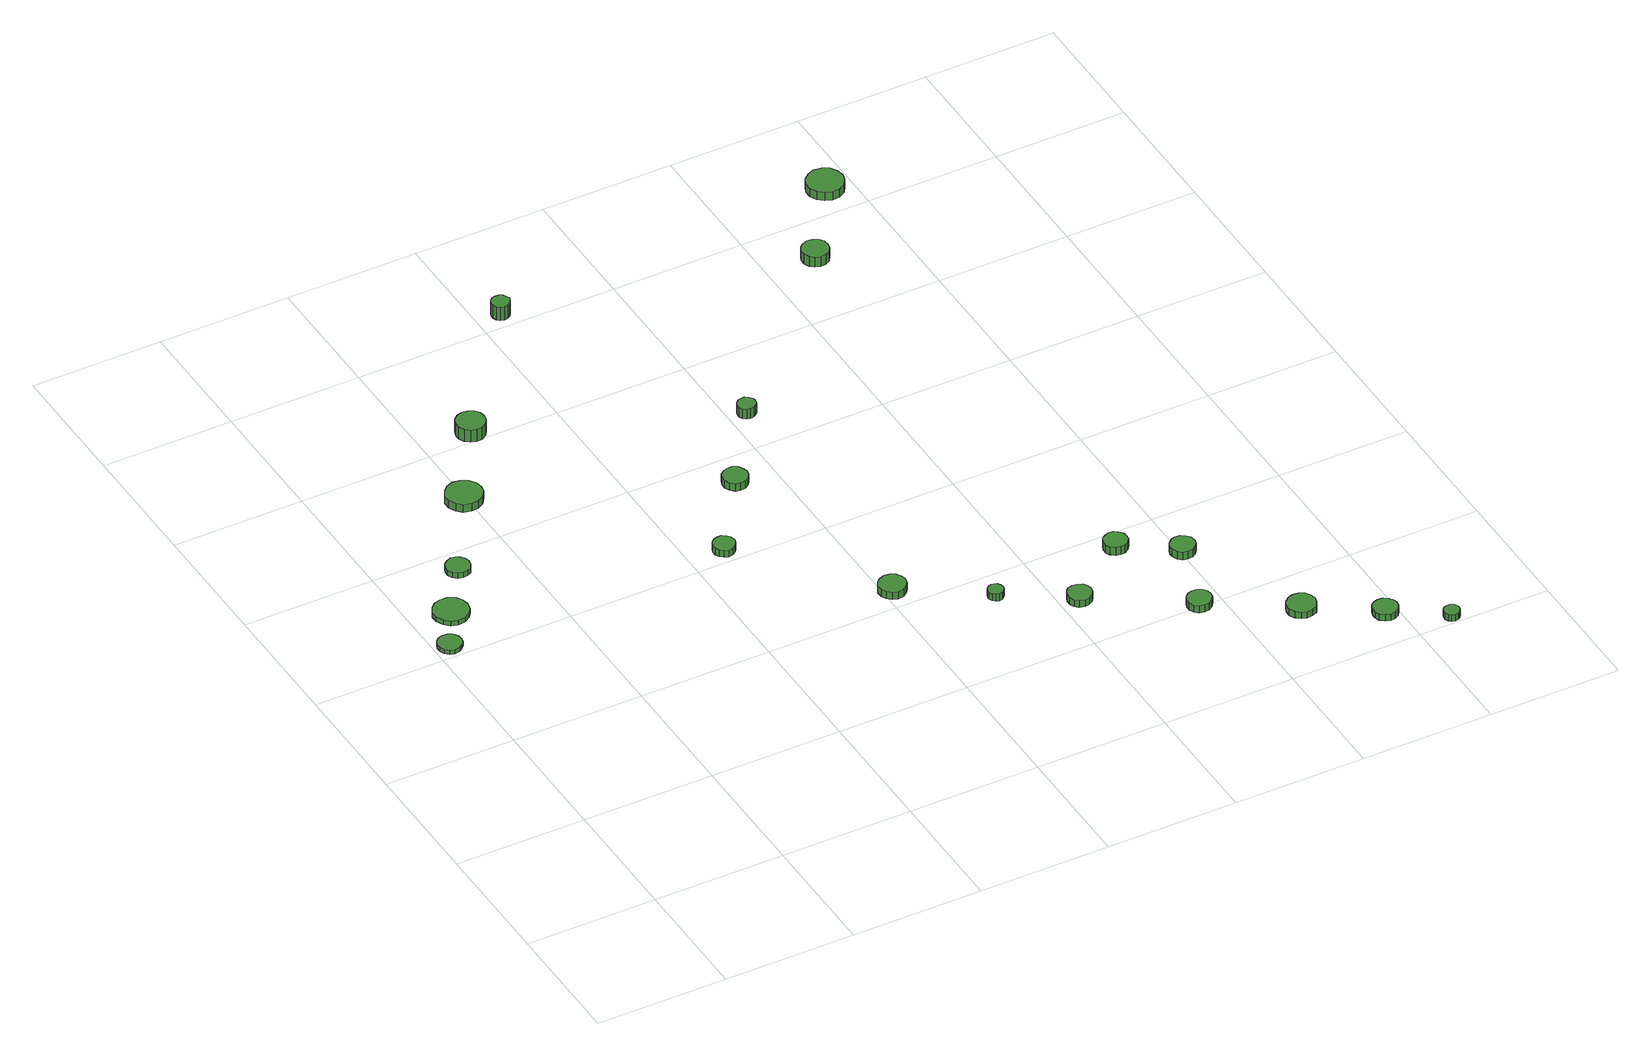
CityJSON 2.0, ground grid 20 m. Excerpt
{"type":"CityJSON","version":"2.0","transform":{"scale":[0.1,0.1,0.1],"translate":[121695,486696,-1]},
"CityObjects":{
"tree1":{"type":"SolitaryVegetationObject","attributes":{"function":"something"},"geometry":[{"type":"MultiSurface","lod":"1","boundaries":[[[0,1,2,3,4,5,6,7,8,9,10,11,12,13,14]],[[15,16,17,18,19,20,21,22,23,24,25,26,27,28,29]],[[0,29,28,1]],[[1,28,27,2]],[[2,27,26,3]],[[3,26,25,4]],[[4,25,24,5]],[[5,24,23,6]],[[6,23,22,7]],[[7,22,21,8]],[[8,21,20,9]],[[9,20,19,10]],[[10,19,18,11]],[[11,18,17,12]],[[12,17,16,13]],[[13,16,15,14]],[[14,15,29,0]]]}]},
"tree2":{"type":"SolitaryVegetationObject","attributes":{"function":"something"},"geometry":[{"type":"MultiSurface","lod":"1","boundaries":[[[30,31,32,33,34,35,36,37,38,39,40,41,42,43,44]],[[45,46,47,48,49,50,51,52,53,54,55,56,57,58,59]],[[30,59,58,31]],[[31,58,57,32]],[[32,57,56,33]],[[33,56,55,34]],[[34,55,54,35]],[[35,54,53,36]],[[36,53,52,37]],[[37,52,51,38]],[[38,51,50,39]],[[39,50,49,40]],[[40,49,48,41]],[[41,48,47,42]],[[42,47,46,43]],[[43,46,45,44]],[[44,45,59,30]]]}]},
"tree3":{"type":"SolitaryVegetationObject","attributes":{"function":"something"},"geometry":[{"type":"MultiSurface","lod":"1","boundaries":[[[60,61,62,63,64,65,66,67,68,69,70,71,72,73,74]],[[75,76,77,78,79,80,81,82,83,84,85,86,87,88,89]],[[60,89,88,61]],[[61,88,87,62]],[[62,87,86,63]],[[63,86,85,64]],[[64,85,84,65]],[[65,84,83,66]],[[66,83,82,67]],[[67,82,81,68]],[[68,81,80,69]],[[69,80,79,70]],[[70,79,78,71]],[[71,78,77,72]],[[72,77,76,73]],[[73,76,75,74]],[[74,75,89,60]]]}]},
"tree4":{"type":"SolitaryVegetationObject","attributes":{"function":"something"},"geometry":[{"type":"MultiSurface","lod":"1","boundaries":[[[90,91,92,93,94,95,96,97,98,99,100,101,102,103,104]],[[105,106,107,108,109,110,111,112,113,114,115,116,117,118,119]],[[90,119,118,91]],[[91,118,117,92]],[[92,117,116,93]],[[93,116,115,94]],[[94,115,114,95]],[[95,114,113,96]],[[96,113,112,97]],[[97,112,111,98]],[[98,111,110,99]],[[99,110,109,100]],[[100,109,108,101]],[[101,108,107,102]],[[102,107,106,103]],[[103,106,105,104]],[[104,105,119,90]]]}]},
"tree5":{"type":"SolitaryVegetationObject","attributes":{"function":"something"},"geometry":[{"type":"MultiSurface","lod":"1","boundaries":[[[120,121,122,123,124,125,126,127,128,129,130,131,132,133,134]],[[135,136,137,138,139,140,141,142,143,144,145,146,147,148,149]],[[120,149,148,121]],[[121,148,147,122]],[[122,147,146,123]],[[123,146,145,124]],[[124,145,144,125]],[[125,144,143,126]],[[126,143,142,127]],[[127,142,141,128]],[[128,141,140,129]],[[129,140,139,130]],[[130,139,138,131]],[[131,138,137,132]],[[132,137,136,133]],[[133,136,135,134]],[[134,135,149,120]]]}]},
"tree6":{"type":"SolitaryVegetationObject","attributes":{"function":"something"},"geometry":[{"type":"MultiSurface","lod":"1","boundaries":[[[150,151,152,153,154,155,156,157,158,159,160,161,162,163,164]],[[165,166,167,168,169,170,171,172,173,174,175,176,177,178,179]],[[150,179,178,151]],[[151,178,177,152]],[[152,177,176,153]],[[153,176,175,154]],[[154,175,174,155]],[[155,174,173,156]],[[156,173,172,157]],[[157,172,171,158]],[[158,171,170,159]],[[159,170,169,160]],[[160,169,168,161]],[[161,168,167,162]],[[162,167,166,163]],[[163,166,165,164]],[[164,165,179,150]]]}]},
"tree7":{"type":"SolitaryVegetationObject","attributes":{"function":"something"},"geometry":[{"type":"MultiSurface","lod":"1","boundaries":[[[180,181,182,183,184,185,186,187,188,189,190,191,192,193,194]],[[195,196,197,198,199,200,201,202,203,204,205,206,207,208,209]],[[180,209,208,181]],[[181,208,207,182]],[[182,207,206,183]],[[183,206,205,184]],[[184,205,204,185]],[[185,204,203,186]],[[186,203,202,187]],[[187,202,201,188]],[[188,201,200,189]],[[189,200,199,190]],[[190,199,198,191]],[[191,198,197,192]],[[192,197,196,193]],[[193,196,195,194]],[[194,195,209,180]]]}]},
"tree8":{"type":"SolitaryVegetationObject","attributes":{"function":"something"},"geometry":[{"type":"MultiSurface","lod":"1","boundaries":[[[210,211,212,213,214,215,216,217,218,219,220,221,222,223,224]],[[225,226,227,228,229,230,231,232,233,234,235,236,237,238,239]],[[210,239,238,211]],[[211,238,237,212]],[[212,237,236,213]],[[213,236,235,214]],[[214,235,234,215]],[[215,234,233,216]],[[216,233,232,217]],[[217,232,231,218]],[[218,231,230,219]],[[219,230,229,220]],[[220,229,228,221]],[[221,228,227,222]],[[222,227,226,223]],[[223,226,225,224]],[[224,225,239,210]]]}]},
"tree9":{"type":"SolitaryVegetationObject","attributes":{"function":"something"},"geometry":[{"type":"MultiSurface","lod":"1","boundaries":[[[240,241,242,243,244,245,246,247,248,249,250,251,252,253,254]],[[255,256,257,258,259,260,261,262,263,264,265,266,267,268,269]],[[240,269,268,241]],[[241,268,267,242]],[[242,267,266,243]],[[243,266,265,244]],[[244,265,264,245]],[[245,264,263,246]],[[246,263,262,247]],[[247,262,261,248]],[[248,261,260,249]],[[249,260,259,250]],[[250,259,258,251]],[[251,258,257,252]],[[252,257,256,253]],[[253,256,255,254]],[[254,255,269,240]]]}]},
"tree10":{"type":"SolitaryVegetationObject","attributes":{"function":"something"},"geometry":[{"type":"MultiSurface","lod":"1","boundaries":[[[270,271,272,273,274,275,276,277,278,279,280,281,282,283,284]],[[285,286,287,288,289,290,291,292,293,294,295,296,297,298,299]],[[270,299,298,271]],[[271,298,297,272]],[[272,297,296,273]],[[273,296,295,274]],[[274,295,294,275]],[[275,294,293,276]],[[276,293,292,277]],[[277,292,291,278]],[[278,291,290,279]],[[279,290,289,280]],[[280,289,288,281]],[[281,288,287,282]],[[282,287,286,283]],[[283,286,285,284]],[[284,285,299,270]]]}]},
"tree11":{"type":"SolitaryVegetationObject","attributes":{"function":"something"},"geometry":[{"type":"MultiSurface","lod":"1","boundaries":[[[300,301,302,303,304,305,306,307,308,309,310,311,312,313,314]],[[315,316,317,318,319,320,321,322,323,324,325,326,327,328,329]],[[300,329,328,301]],[[301,328,327,302]],[[302,327,326,303]],[[303,326,325,304]],[[304,325,324,305]],[[305,324,323,306]],[[306,323,322,307]],[[307,322,321,308]],[[308,321,320,309]],[[309,320,319,310]],[[310,319,318,311]],[[311,318,317,312]],[[312,317,316,313]],[[313,316,315,314]],[[314,315,329,300]]]}]},
"tree12":{"type":"SolitaryVegetationObject","attributes":{"function":"something"},"geometry":[{"type":"MultiSurface","lod":"1","boundaries":[[[330,331,332,333,334,335,336,337,338,339,340,341,342,343,344]],[[345,346,347,348,349,350,351,352,353,354,355,356,357,358,359]],[[330,359,358,331]],[[331,358,357,332]],[[332,357,356,333]],[[333,356,355,334]],[[334,355,354,335]],[[335,354,353,336]],[[336,353,352,337]],[[337,352,351,338]],[[338,351,350,339]],[[339,350,349,340]],[[340,349,348,341]],[[341,348,347,342]],[[342,347,346,343]],[[343,346,345,344]],[[344,345,359,330]]]}]},
"tree13":{"type":"SolitaryVegetationObject","attributes":{"function":"something"},"geometry":[{"type":"MultiSurface","lod":"1","boundaries":[[[360,361,362,363,364,365,366,367,368,369,370,371,372,373,374]],[[375,376,377,378,379,380,381,382,383,384,385,386,387,388,389]],[[360,389,388,361]],[[361,388,387,362]],[[362,387,386,363]],[[363,386,385,364]],[[364,385,384,365]],[[365,384,383,366]],[[366,383,382,367]],[[367,382,381,368]],[[368,381,380,369]],[[369,380,379,370]],[[370,379,378,371]],[[371,378,377,372]],[[372,377,376,373]],[[373,376,375,374]],[[374,375,389,360]]]}]},
"tree14":{"type":"SolitaryVegetationObject","attributes":{"function":"something"},"geometry":[{"type":"MultiSurface","lod":"1","boundaries":[[[390,391,392,393,394,395,396,397,398,399,400,401,402,403,404]],[[405,406,407,408,409,410,411,412,413,414,415,416,417,418,419]],[[390,419,418,391]],[[391,418,417,392]],[[392,417,416,393]],[[393,416,415,394]],[[394,415,414,395]],[[395,414,413,396]],[[396,413,412,397]],[[397,412,411,398]],[[398,411,410,399]],[[399,410,409,400]],[[400,409,408,401]],[[401,408,407,402]],[[402,407,406,403]],[[403,406,405,404]],[[404,405,419,390]]]}]},
"tree15":{"type":"SolitaryVegetationObject","attributes":{"function":"something"},"geometry":[{"type":"MultiSurface","lod":"1","boundaries":[[[420,421,422,423,424,425,426,427,428,429,430,431,432,433,434]],[[435,436,437,438,439,440,441,442,443,444,445,446,447,448,449]],[[420,449,448,421]],[[421,448,447,422]],[[422,447,446,423]],[[423,446,445,424]],[[424,445,444,425]],[[425,444,443,426]],[[426,443,442,427]],[[427,442,441,428]],[[428,441,440,429]],[[429,440,439,430]],[[430,439,438,431]],[[431,438,437,432]],[[432,437,436,433]],[[433,436,435,434]],[[434,435,449,420]]]}]},
"tree16":{"type":"SolitaryVegetationObject","attributes":{"function":"something"},"geometry":[{"type":"MultiSurface","lod":"1","boundaries":[[[450,451,452,453,454,455,456,457,458,459,460,461,462,463,464]],[[465,466,467,468,469,470,471,472,473,474,475,476,477,478,479]],[[450,479,478,451]],[[451,478,477,452]],[[452,477,476,453]],[[453,476,475,454]],[[454,475,474,455]],[[455,474,473,456]],[[456,473,472,457]],[[457,472,471,458]],[[458,471,470,459]],[[459,470,469,460]],[[460,469,468,461]],[[461,468,467,462]],[[462,467,466,463]],[[463,466,465,464]],[[464,465,479,450]]]}]},
"tree17":{"type":"SolitaryVegetationObject","attributes":{"function":"something"},"geometry":[{"type":"MultiSurface","lod":"1","boundaries":[[[480,481,482,483,484,485,486,487,488,489,490,491,492,493,494]],[[495,496,497,498,499,500,501,502,503,504,505,506,507,508,509]],[[480,509,508,481]],[[481,508,507,482]],[[482,507,506,483]],[[483,506,505,484]],[[484,505,504,485]],[[485,504,503,486]],[[486,503,502,487]],[[487,502,501,488]],[[488,501,500,489]],[[489,500,499,490]],[[490,499,498,491]],[[491,498,497,492]],[[492,497,496,493]],[[493,496,495,494]],[[494,495,509,480]]]}]},
"tree18":{"type":"SolitaryVegetationObject","attributes":{"function":"something"},"geometry":[{"type":"MultiSurface","lod":"1","boundaries":[[[510,511,512,513,514,515,516,517,518,519,520,521,522,523,524]],[[525,526,527,528,529,530,531,532,533,534,535,536,537,538,539]],[[510,539,538,511]],[[511,538,537,512]],[[512,537,536,513]],[[513,536,535,514]],[[514,535,534,515]],[[515,534,533,516]],[[516,533,532,517]],[[517,532,531,518]],[[518,531,530,519]],[[519,530,529,520]],[[520,529,528,521]],[[521,528,527,522]],[[522,527,526,523]],[[523,526,525,524]],[[524,525,539,510]]]}]},
"tree19":{"type":"SolitaryVegetationObject","attributes":{"function":"something"},"geometry":[{"type":"MultiSurface","lod":"1","boundaries":[[[540,541,542,543,544,545,546,547,548,549,550,551,552,553,554]],[[555,556,557,558,559,560,561,562,563,564,565,566,567,568,569]],[[540,569,568,541]],[[541,568,567,542]],[[542,567,566,543]],[[543,566,565,544]],[[544,565,564,545]],[[545,564,563,546]],[[546,563,562,547]],[[547,562,561,548]],[[548,561,560,549]],[[549,560,559,550]],[[550,559,558,551]],[[551,558,557,552]],[[552,557,556,553]],[[553,556,555,554]],[[554,555,569,540]]]}]},
"tree20":{"type":"SolitaryVegetationObject","attributes":{"function":"something"},"geometry":[{"type":"MultiSurface","lod":"1","boundaries":[[[570,571,572,573,574,575,576,577,578,579,580,581,582,583,584]],[[585,586,587,588,589,590,591,592,593,594,595,596,597,598,599]],[[570,599,598,571]],[[571,598,597,572]],[[572,597,596,573]],[[573,596,595,574]],[[574,595,594,575]],[[575,594,593,576]],[[576,593,592,577]],[[577,592,591,578]],[[578,591,590,579]],[[579,590,589,580]],[[580,589,588,581]],[[581,588,587,582]],[[582,587,586,583]],[[583,586,585,584]],[[584,585,599,570]]]}]}
},
"vertices":[
[41,622,15],[40,629,15],[35,636,15],[29,639,15],[21,640,15],[14,638,15],[9,633,15],[6,626,15],[6,618,15],[9,612,15],[14,606,15],[21,604,15],[29,605,15],[35,609,15],[40,615,15],[40,615,8],[35,609,8],[29,605,8],[21,604,8],[14,606,8],[9,612,8],[6,618,8],[6,626,8],[9,633,8],[14,638,8],[21,640,8],[29,639,8],[35,636,8],[40,629,8],[41,622,8],
[85,683,16],[83,694,16],[77,703,16],[67,708,16],[56,709,16],[46,706,16],[38,699,16],[33,689,16],[33,678,16],[38,668,16],[46,660,16],[56,657,16],[67,658,16],[77,664,16],[83,672,16],[83,672,8],[77,664,8],[67,658,8],[56,657,8],[46,660,8],[38,668,8],[33,678,8],[33,689,8],[38,699,8],[46,706,8],[56,709,8],[67,708,8],[77,703,8],[83,694,8],[85,683,8],
[132,763,17],[130,770,17],[126,776,17],[120,780,17],[112,781,17],[105,778,17],[99,773,17],[96,767,17],[96,759,17],[99,752,17],[105,747,17],[112,745,17],[120,746,17],[126,749,17],[130,755,17],[130,755,8],[126,749,8],[120,746,8],[112,745,8],[105,747,8],[99,752,8],[96,759,8],[96,767,8],[99,773,8],[105,778,8],[112,781,8],[120,780,8],[126,776,8],[130,770,8],[132,763,8],
[223,894,21],[221,905,21],[214,914,21],[204,919,21],[193,921,21],[182,917,21],[174,909,21],[169,899,21],[169,888,21],[174,878,21],[182,870,21],[193,867,21],[204,868,21],[214,873,21],[221,883,21],[221,883,8],[214,873,8],[204,868,8],[193,867,8],[182,870,8],[174,878,8],[169,888,8],[169,899,8],[174,909,8],[182,917,8],[193,921,8],[204,919,8],[214,914,8],[221,905,8],[223,894,8],
[298,1020,28],[296,1029,28],[291,1036,28],[283,1040,28],[274,1041,28],[266,1039,28],[259,1033,28],[255,1024,28],[255,1015,28],[259,1007,28],[266,1001,28],[274,998,28],[283,999,28],[291,1004,28],[296,1011,28],[296,1011,7],[291,1004,7],[283,999,7],[274,998,7],[266,1001,7],[259,1007,7],[255,1015,7],[255,1024,7],[259,1033,7],[266,1039,7],[274,1041,7],[283,1040,7],[291,1036,7],[296,1029,7],[298,1020,7],
[472,626,19],[470,633,19],[466,638,19],[460,642,19],[453,642,19],[447,640,19],[442,636,19],[439,629,19],[439,622,19],[442,616,19],[447,612,19],[453,609,19],[460,610,19],[466,614,19],[470,619,19],[470,619,7],[466,614,7],[460,610,7],[453,609,7],[447,612,7],[442,616,7],[439,622,7],[439,629,7],[442,636,7],[447,640,7],[453,642,7],[460,642,7],[466,638,7],[470,633,7],[472,626,7],
[635,437,19],[633,445,19],[628,452,19],[621,456,19],[612,457,19],[604,454,19],[598,449,19],[594,441,19],[594,432,19],[598,425,19],[604,419,19],[612,416,19],[621,417,19],[628,422,19],[633,428,19],[633,428,7],[628,422,7],[621,417,7],[612,416,7],[604,419,7],[598,425,7],[594,432,7],[594,441,7],[598,449,7],[604,454,7],[612,457,7],[621,456,7],[628,452,7],[633,445,7],[635,437,7],
[559,748,20],[557,755,20],[553,762,20],[546,766,20],[538,766,20],[531,764,20],[525,759,20],[522,752,20],[522,744,20],[525,737,20],[531,731,20],[538,729,20],[546,730,20],[553,734,20],[557,740,20],[557,740,7],[553,734,7],[546,730,7],[538,729,7],[531,731,7],[525,737,7],[522,744,7],[522,752,7],[525,759,7],[531,764,7],[538,766,7],[546,766,7],[553,762,7],[557,755,7],[559,748,7],
[452,1227,30],[450,1232,30],[447,1237,30],[442,1240,30],[437,1240,30],[431,1239,30],[427,1235,30],[425,1230,30],[425,1224,30],[427,1219,30],[431,1215,30],[437,1213,30],[442,1214,30],[447,1217,30],[450,1221,30],[450,1221,7],[447,1217,7],[442,1214,7],[437,1213,7],[431,1215,7],[427,1219,7],[425,1224,7],[425,1230,7],[427,1235,7],[431,1239,7],[437,1240,7],[442,1240,7],[447,1237,7],[450,1232,7],[452,1227,7],
[744,357,19],[743,362,19],[740,366,19],[736,368,19],[731,369,19],[727,367,19],[723,364,19],[721,359,19],[721,355,19],[723,350,19],[727,347,19],[731,345,19],[736,346,19],[740,348,19],[743,352,19],[743,352,7],[740,348,7],[736,346,7],[731,345,7],[727,347,7],[723,350,7],[721,355,7],[721,359,7],[723,364,7],[727,367,7],[731,369,7],[736,368,7],[740,366,7],[743,362,7],[744,357,7],
[642,874,24],[641,879,24],[637,884,24],[632,887,24],[627,887,24],[622,886,24],[617,882,24],[615,877,24],[615,871,24],[617,866,24],[622,862,24],[627,861,24],[632,861,24],[637,864,24],[641,868,24],[641,868,7],[637,864,7],[632,861,7],[627,861,7],[622,862,7],[617,866,7],[615,871,7],[615,877,7],[617,882,7],[622,886,7],[627,887,7],[632,887,7],[637,884,7],[641,879,7],[642,874,7],
[848,295,19],[846,303,19],[842,309,19],[835,312,19],[828,313,19],[820,311,19],[815,306,19],[812,299,19],[812,291,19],[815,284,19],[820,279,19],[828,277,19],[835,278,19],[842,282,19],[846,288,19],[846,288,7],[842,282,7],[835,278,7],[828,277,7],[820,279,7],[815,284,7],[812,291,7],[812,299,7],[815,306,7],[820,311,7],[828,313,7],[835,312,7],[842,309,7],[846,303,7],[848,295,7],
[985,204,20],[984,211,20],[979,218,20],[973,221,20],[965,222,20],[958,220,20],[952,215,20],[949,208,20],[949,200,20],[952,193,20],[958,188,20],[965,186,20],[973,187,20],[979,191,20],[984,197,20],[984,197,8],[979,191,8],[973,187,8],[965,186,8],[958,188,8],[952,193,8],[949,200,8],[949,208,8],[952,215,8],[958,220,8],[965,222,8],[973,221,8],[979,218,8],[984,211,8],[985,204,8],
[945,370,21],[944,377,21],[939,383,21],[933,387,21],[926,388,21],[919,385,21],[913,381,21],[910,374,21],[910,366,21],[913,360,21],[919,355,21],[926,353,21],[933,353,21],[939,357,21],[944,363,21],[944,363,7],[939,357,7],[933,353,7],[926,353,7],[919,355,7],[913,360,7],[910,366,7],[910,374,7],[913,381,7],[919,385,7],[926,388,7],[933,387,7],[939,383,7],[944,377,7],[945,370,7],
[1023,318,20],[1021,326,20],[1016,332,20],[1010,336,20],[1002,337,20],[995,335,20],[989,329,20],[986,322,20],[986,315,20],[989,307,20],[995,302,20],[1002,300,20],[1010,301,20],[1016,305,20],[1021,311,20],[1021,311,7],[1016,305,7],[1010,301,7],[1002,300,7],[995,302,7],[989,307,7],[986,315,7],[986,322,7],[989,329,7],[995,335,7],[1002,337,7],[1010,336,7],[1016,332,7],[1021,326,7],[1023,318,7],
[1106,128,19],[1104,136,19],[1099,144,19],[1091,148,19],[1082,149,19],[1074,146,19],[1067,140,19],[1063,132,19],[1063,123,19],[1067,115,19],[1074,109,19],[1082,106,19],[1091,107,19],[1099,111,19],[1104,119,19],[1104,119,8],[1099,111,8],[1091,107,8],[1082,106,8],[1074,109,8],[1067,115,8],[1063,123,8],[1063,132,8],[1067,140,8],[1074,146,8],[1082,149,8],[1091,148,8],[1099,144,8],[1104,136,8],[1106,128,8],
[1200,65,19],[1198,72,19],[1194,78,19],[1187,82,19],[1179,83,19],[1172,81,19],[1166,76,19],[1163,68,19],[1163,61,19],[1166,54,19],[1172,49,19],[1179,46,19],[1187,47,19],[1194,51,19],[1198,57,19],[1198,57,8],[1194,51,8],[1187,47,8],[1179,46,8],[1172,49,8],[1166,54,8],[1163,61,8],[1163,68,8],[1166,76,8],[1172,81,8],[1179,83,8],[1187,82,8],[1194,78,8],[1198,72,8],[1200,65,8],
[895,1126,24],[894,1134,24],[889,1141,24],[881,1145,24],[873,1146,24],[865,1143,24],[859,1138,24],[856,1130,24],[856,1122,24],[859,1114,24],[865,1109,24],[873,1106,24],[881,1107,24],[889,1111,24],[894,1118,24],[894,1118,7],[889,1111,7],[881,1107,7],[873,1106,7],[865,1109,7],[859,1114,7],[856,1122,7],[856,1130,7],[859,1138,7],[865,1143,7],[873,1146,7],[881,1145,7],[889,1141,7],[894,1134,7],[895,1126,7],
[1269,14,19],[1268,19,19],[1265,23,19],[1261,25,19],[1256,26,19],[1251,24,19],[1248,21,19],[1246,17,19],[1246,12,19],[1248,7,19],[1251,4,19],[1256,2,19],[1261,3,19],[1265,5,19],[1268,9,19],[1268,9,8],[1265,5,8],[1261,3,8],[1256,2,8],[1251,4,8],[1248,7,8],[1246,12,8],[1246,17,8],[1248,21,8],[1251,24,8],[1256,26,8],[1261,25,8],[1265,23,8],[1268,19,8],[1269,14,8],
[989,1253,21],[986,1264,21],[980,1274,21],[970,1279,21],[958,1281,21],[948,1277,21],[939,1269,21],[934,1259,21],[934,1248,21],[939,1237,21],[948,1230,21],[958,1226,21],[970,1227,21],[980,1233,21],[986,1242,21],[986,1242,7],[980,1233,7],[970,1227,7],[958,1226,7],[948,1230,7],[939,1237,7],[934,1248,7],[934,1259,7],[939,1269,7],[948,1277,7],[958,1281,7],[970,1279,7],[980,1274,7],[986,1264,7],[989,1253,7]
]}
